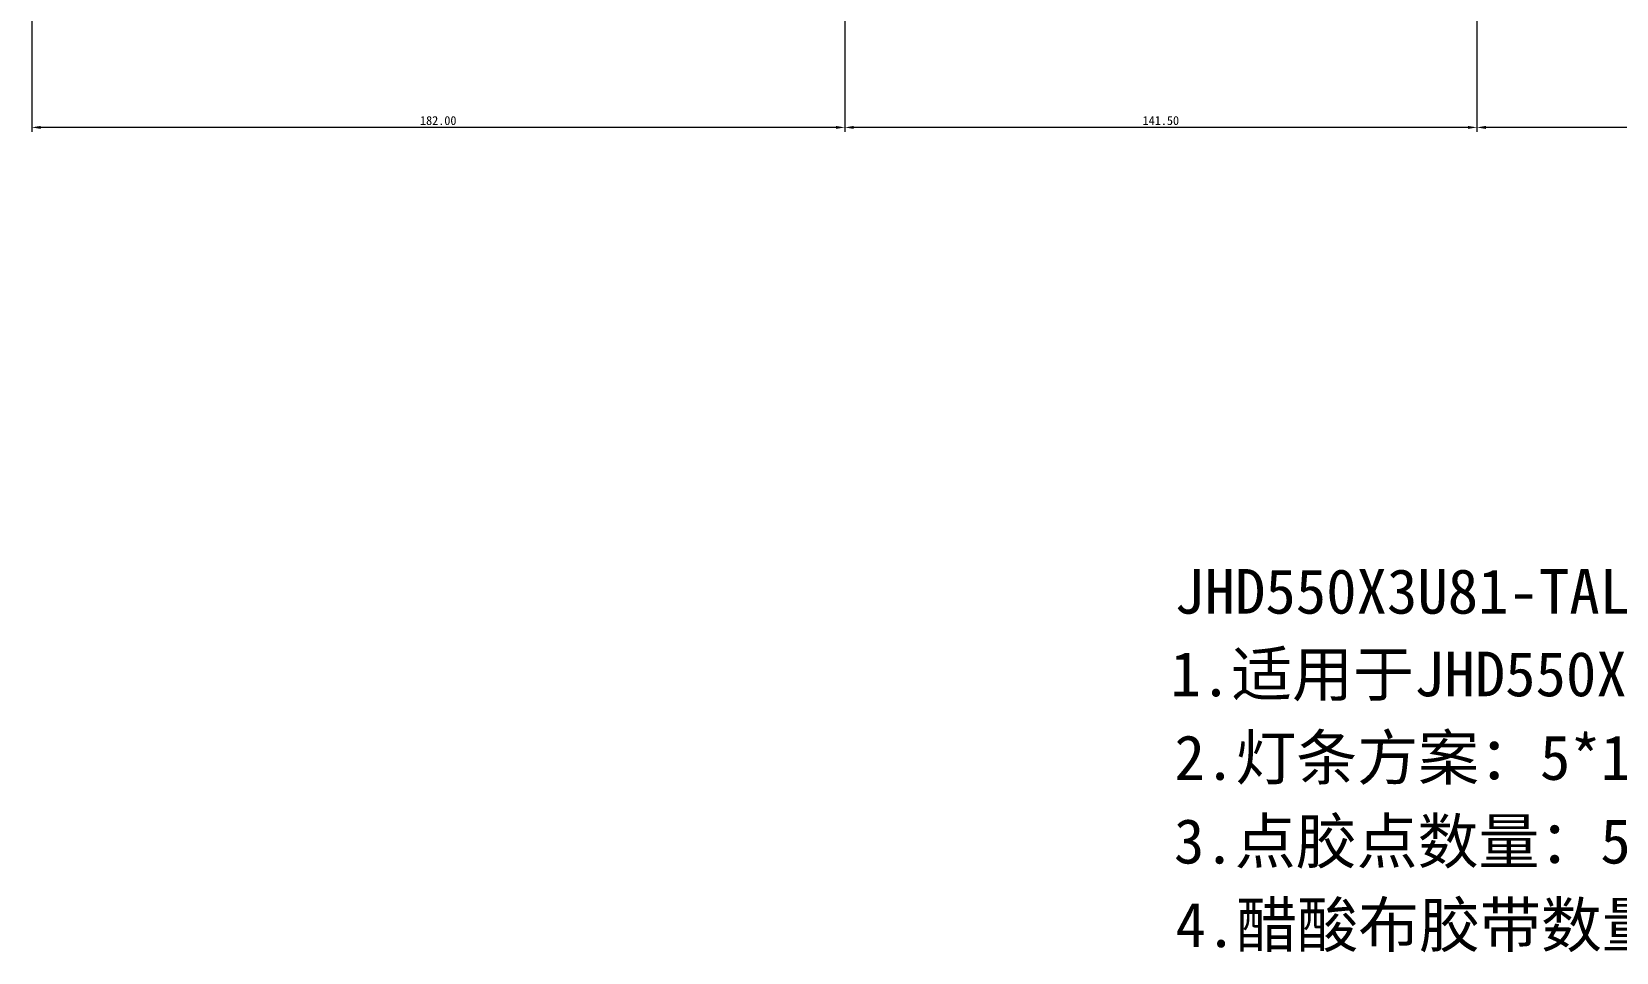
# Model space of a CAD drawing. Header units: millimetres. Extents: x 88 to 1316, y -3125 to -2188.
# Drawn here: x 177 to 531.7, y -3125.1 to -2919 of the extents above; entities that cross this region are included whole.
import ezdxf

# ---------------------------------------------------------------- set-up
doc = ezdxf.new("R2010")
doc.units = ezdxf.units.MM
doc.header["$LTSCALE"] = 46.255
doc.layers.get('0').update_dxf_attribs({"linetype": 'CONTINUOUS'})
doc.styles.get("Standard").update_dxf_attribs({"font": 'simfang.ttf'})

msp = doc.modelspace()

# ---------------------------------------------------------------- linework, layer by layer
at = {"color": 7, "lineweight": 5}
for p, q in [((176.97, -2810.12), (176.97, -2941.44)), ((358.97, -2810.12), (358.97, -2941.44)), ((358.97, -2810.12), (358.97, -2941.44)), ((500.47, -2810.12), (500.47, -2941.44)), ((500.47, -2810.12), (500.47, -2941.44)), ((356.97, -2940.44), (178.97, -2940.44)), ((498.47, -2940.44), (360.97, -2940.44)), ((678.47, -2940.44), (502.47, -2940.44))]:
    msp.add_line(p, q, dxfattribs=at)
for points in [[(178.97, -2940.11), (178.97, -2940.78), (176.97, -2940.44)], [(356.97, -2940.11), (356.97, -2940.78), (358.97, -2940.44)], [(360.97, -2940.11), (360.97, -2940.78), (358.97, -2940.44)], [(498.47, -2940.11), (498.47, -2940.78), (500.47, -2940.44)], [(502.47, -2940.11), (502.47, -2940.78), (500.47, -2940.44)]]:
    msp.add_solid(points, dxfattribs=at)

# ---------------------------------------------------------------- texts
for s, p in [('JHD550X3U81-TAL3喷胶图纸，图纸比例1:1', (432.71, -3049.31)), ('1.适用于JHD550X3U81-TAL3', (431.85, -3067.81)), ('2.灯条方案：5*12', (432.77, -3086.53)), ('3.点胶点数量：5*12', (432.65, -3105.26)), ('4.醋酸布胶带数量：横2+竖7', (432.99, -3123.98))]:
    msp.add_text(s, height=10, dxfattribs=at).set_placement(p)
at = {"color": 7, "lineweight": 5, "char_height": 2, "attachment_point": 5}
for s, insert in [('\\A1;182.00', (267.97, -2938.92)), ('\\A1;141.50', (429.72, -2938.92))]:
    msp.add_mtext(s, dxfattribs=dict(at, insert=insert))

doc.saveas('drawing.dxf')
